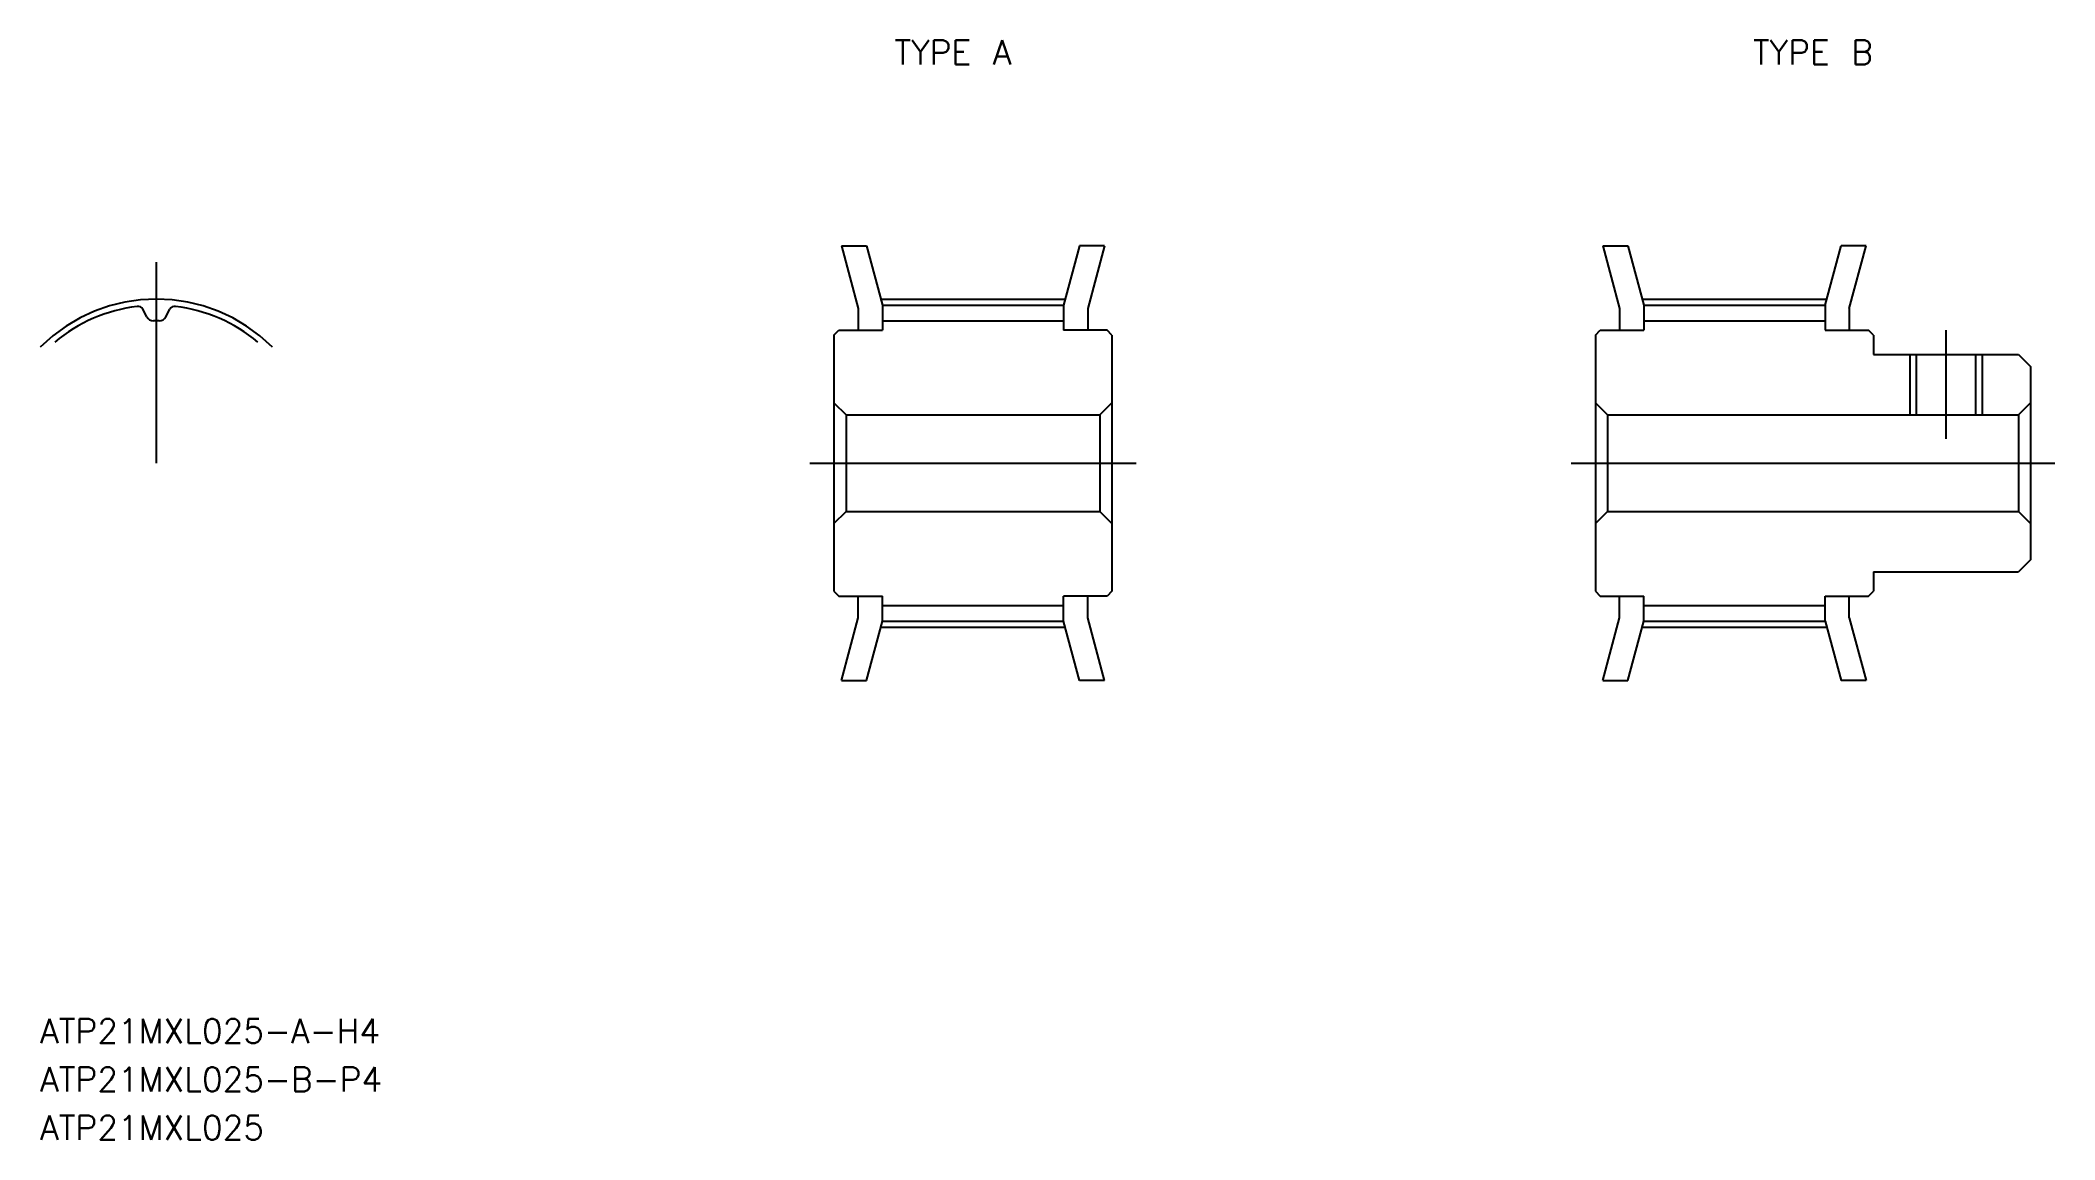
# Model space of a CAD drawing. Extents: x 91.7 to 175.1, y 87.1 to 132.6.
import ezdxf
from ezdxf.enums import TextEntityAlignment as Align

# ---------------------------------------------------------------- set-up
doc = ezdxf.new("R2010")
doc.units = 0
doc.linetypes.add('CENTER', pattern=[50.8, 31.75, -6.35, 6.35, -6.35])
doc.linetypes.add('DASHED', pattern=[19.05, 12.7, -6.35])
doc.layers.get('0').update_dxf_attribs({"linetype": 'CONTINUOUS'})
doc.layers.add('CENTER', color=1, linetype='CENTER')
doc.styles.add('MISUMI', font='txt.shx')
doc.styles.get("Standard").update_dxf_attribs({"font": 'txt', "bigfont": 'BIGFONT'})

msp = doc.modelspace()

# ---------------------------------------------------------------- linework, layer by layer
at = {"color": 7, "linetype": 'CONTINUOUS'}
for p, q in [((124.863, 124.077), (125.559, 121.48)), ((124.863, 124.077), (125.899, 124.077)), ((125.899, 124.077), (126.559, 121.612)), ((134.72, 124.077), (134.059, 121.612)), ((135.755, 124.077), (134.72, 124.077)), ((135.755, 124.077), (135.059, 121.48)), ((156.363, 124.077), (157.059, 121.48)), ((156.363, 124.077), (157.399, 124.077)), ((157.399, 124.077), (158.059, 121.612)), ((165.559, 121.612), (166.22, 124.077)), ((167.255, 124.077), (166.22, 124.077)), ((166.559, 121.48), (167.255, 124.077)), ((96.132, 121.13), (95.965, 121.444)), ((96.918, 121.13), (97.085, 121.444)), ((125.559, 121.48), (125.559, 120.577)), ((126.559, 121.612), (134.059, 121.612)), ((126.559, 121.612), (126.559, 120.577)), ((126.559, 120.972), (134.059, 120.972)), ((134.059, 121.612), (134.059, 120.577)), ((135.059, 121.48), (135.059, 120.577)), ((157.059, 121.48), (157.059, 120.577)), ((158.059, 121.612), (165.559, 121.612)), ((158.059, 121.612), (158.059, 120.577)), ((158.059, 120.972), (165.559, 120.972)), ((165.559, 121.612), (165.559, 120.577)), ((166.559, 121.48), (166.559, 120.577)), ((124.559, 120.377), (124.759, 120.577)), ((124.559, 120.377), (124.559, 109.777)), ((124.759, 120.577), (126.559, 120.577)), ((135.859, 120.577), (134.059, 120.577)), ((136.059, 120.377), (135.859, 120.577)), ((136.059, 120.377), (136.059, 109.777)), ((156.059, 120.377), (156.259, 120.577)), ((156.059, 120.377), (156.059, 109.777)), ((156.259, 120.577), (158.059, 120.577)), ((165.559, 120.577), (167.359, 120.577)), ((167.559, 120.377), (167.359, 120.577)), ((167.559, 120.377), (167.559, 119.577)), ((167.559, 119.577), (173.559, 119.577)), ((173.559, 119.577), (174.059, 119.077)), ((174.059, 119.077), (174.059, 111.077)), ((124.559, 117.727), (124.559, 117.727)), ((124.559, 117.577), (125.059, 117.077)), ((136.059, 117.577), (135.559, 117.077)), ((136.059, 117.727), (136.059, 117.727)), ((156.059, 117.727), (156.059, 117.727)), ((156.059, 117.577), (156.559, 117.077)), ((174.059, 117.577), (173.559, 117.077)), ((125.059, 117.077), (135.559, 117.077)), ((125.059, 117.077), (125.059, 113.077)), ((135.559, 117.077), (135.559, 113.077)), ((156.559, 117.077), (173.559, 117.077)), ((156.559, 117.077), (156.559, 113.077)), ((173.559, 117.077), (173.559, 113.077)), ((124.559, 115.077), (124.559, 115.077)), ((136.059, 115.077), (136.059, 115.077)), ((156.059, 115.077), (156.059, 115.077)), ((124.559, 112.577), (125.059, 113.077)), ((125.059, 113.077), (135.559, 113.077)), ((136.059, 112.577), (135.559, 113.077)), ((156.059, 112.577), (156.559, 113.077)), ((156.559, 113.077), (173.559, 113.077)), ((174.059, 112.577), (173.559, 113.077)), ((174.059, 111.077), (173.559, 110.577)), ((167.559, 110.577), (173.559, 110.577)), ((167.559, 110.577), (167.559, 109.777)), ((124.559, 109.777), (124.759, 109.577)), ((124.759, 109.577), (126.559, 109.577)), ((125.559, 108.674), (125.559, 109.577)), ((126.559, 108.542), (126.559, 109.577)), ((126.559, 109.182), (134.059, 109.182)), ((135.859, 109.577), (134.059, 109.577)), ((134.059, 108.542), (134.059, 109.577)), ((135.059, 108.674), (135.059, 109.577)), ((136.059, 109.777), (135.859, 109.577)), ((156.059, 109.777), (156.259, 109.577)), ((156.259, 109.577), (158.059, 109.577)), ((157.059, 108.674), (157.059, 109.577)), ((158.059, 108.542), (158.059, 109.577)), ((158.059, 109.182), (165.559, 109.182)), ((165.559, 109.577), (167.359, 109.577)), ((165.559, 108.542), (165.559, 109.577)), ((166.559, 108.674), (166.559, 109.577)), ((167.359, 109.577), (167.559, 109.777)), ((124.863, 106.077), (125.559, 108.674)), ((125.899, 106.077), (126.559, 108.542)), ((126.559, 108.542), (134.059, 108.542)), ((134.72, 106.077), (134.059, 108.542)), ((135.755, 106.077), (135.059, 108.674)), ((156.363, 106.077), (157.059, 108.674)), ((157.399, 106.077), (158.059, 108.542)), ((158.059, 108.542), (165.559, 108.542)), ((165.559, 108.542), (166.22, 106.077)), ((166.559, 108.674), (167.255, 106.077)), ((124.863, 106.077), (125.899, 106.077)), ((135.755, 106.077), (134.72, 106.077)), ((156.363, 106.077), (157.399, 106.077)), ((167.255, 106.077), (166.22, 106.077))]:
    msp.add_line(p, q, dxfattribs=at)
at = {"color": 3, "linetype": 'DASHED'}
for p, q in [((169.059, 119.577), (169.059, 117.077)), ((169.334, 119.577), (169.334, 117.077)), ((171.784, 119.577), (171.784, 117.077)), ((172.059, 119.577), (172.059, 117.077))]:
    msp.add_line(p, q, dxfattribs=at)
at = {"color": 7, "linetype": 'CONTINUOUS'}
for centre, radius, start, end in [((96.525, 115.077), 6.535, 96.95114, 130), ((95.762, 121.336), 0.23, 28, 96.95114), ((96.397, 121.271), 0.3, 208, 271.18609), ((96.525, 115.077), 5.895, 88.81391, 91.18609), ((96.653, 121.271), 0.3, 268.81391, 332), ((97.288, 121.336), 0.23, 83.04886, 152), ((96.525, 115.077), 6.535, 50, 83.04886)]:
    msp.add_arc(centre, radius, start, end, dxfattribs=at)
at = {"layer": 'CENTER', "color": 1, "linetype": 'CENTER'}
for p, q in [((96.525, 115.077), (96.525, 123.398)), ((126.472, 121.867), (134.146, 121.867)), ((157.972, 121.867), (165.646, 121.867)), ((170.559, 120.577), (170.559, 116.077)), ((123.559, 115.077), (137.059, 115.077)), ((155.059, 115.077), (175.059, 115.077)), ((126.472, 108.287), (134.146, 108.287)), ((157.972, 108.287), (165.646, 108.287))]:
    msp.add_line(p, q, dxfattribs=at)
msp.add_arc((96.525, 115.077), 6.79, 45, 135, dxfattribs=at)

# ---------------------------------------------------------------- texts
at = {"color": 7, "linetype": 'CONTINUOUS', "style": 'MISUMI'}
for s, p in [('TYPE A', (129.48, 132.077)), ('TYPE B', (165.059, 132.077))]:
    msp.add_text(s, height=1, dxfattribs=at).set_placement(p, align=Align.MIDDLE_CENTER)
at = {"color": 7, "linetype": 'CONTINUOUS'}
for s, p in [('ATP21MXL025-A-H4', (91.724, 91.077)), ('ATP21MXL025-B-P4', (91.724, 89.077)), ('ATP21MXL025', (91.724, 87.077))]:
    msp.add_text(s, height=1, dxfattribs=at).set_placement(p)

doc.saveas('drawing.dxf')
